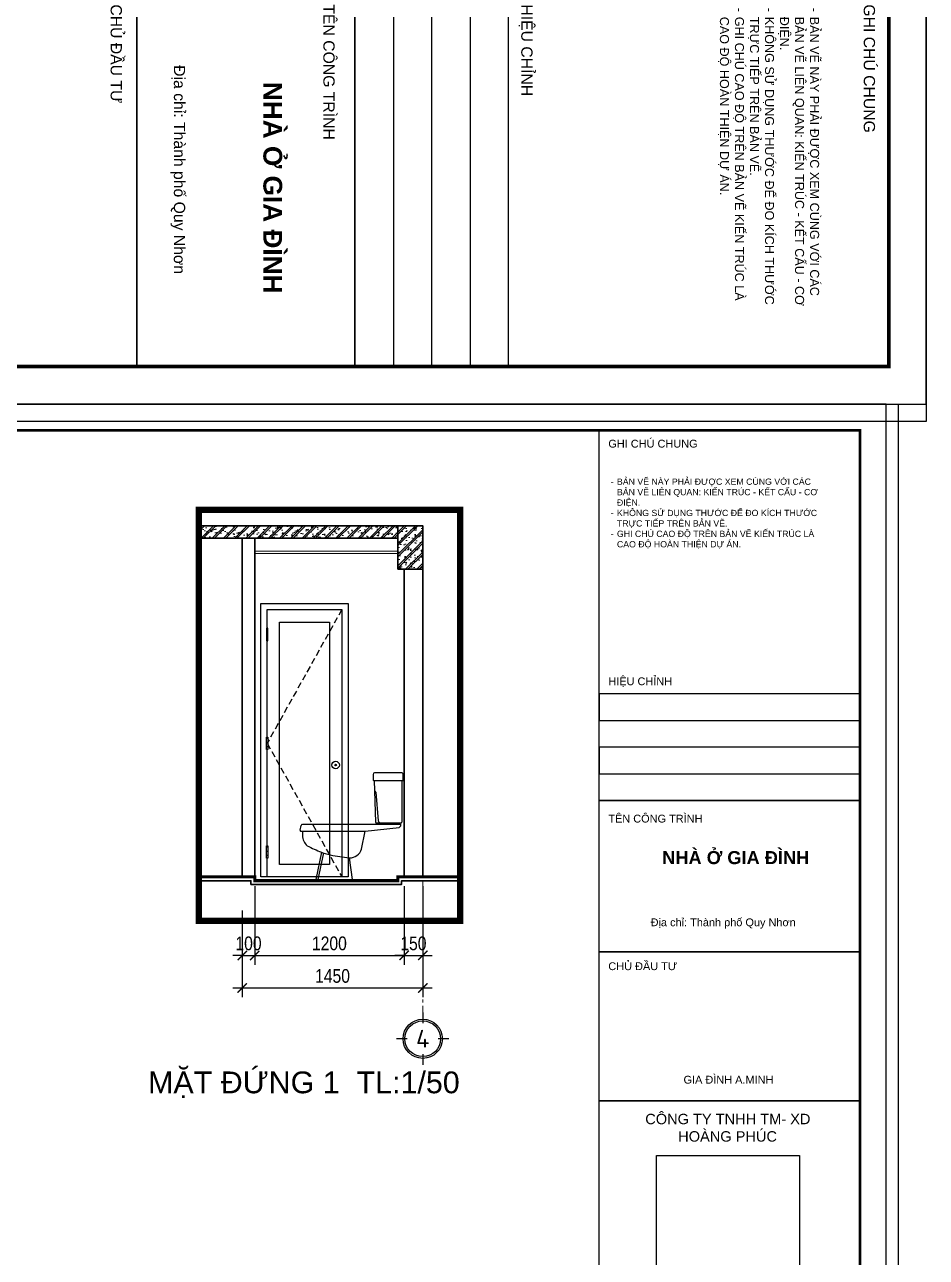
# Model space of a CAD drawing. Header units: inches. Extents: x 236662 to 497023, y -248575 to 81795.
# Drawn here: x 293131 to 300376, y -193177 to -183264 of the extents above; entities that cross this region are included whole.
import ezdxf
from ezdxf.enums import TextEntityAlignment as Align

# ---------------------------------------------------------------- set-up
doc = ezdxf.new("R2010")
doc.units = ezdxf.units.IN
doc.header["$LTSCALE"] = 10
doc.header["$MEASUREMENT"] = 0
for name, pattern in [('ACAD_ISO02W100', [15, 12, -3]), ('CENTER', [2, 1.25, -0.25, 0.25, -0.25]), ('HIDDEN', [0.375, 0.25, -0.125])]:
    doc.linetypes.add(name, pattern=pattern)
for name, color, linetype in [('01. HP_TEXT', 9, 'Continuous'), ('04. HP_CUA', 153, 'Continuous'), ('07. HP_KY HIEU', 43, 'Continuous'), ('07. HP_KY HIEU @ 1', 43, 'Continuous'), ('08. HP_DIM', 118, 'Continuous'), ('10. HP_VAT DUNG 1', 144, 'Continuous'), ('TEXT', 2, 'Continuous')]:
    doc.layers.add(name, color=color, linetype=linetype)
for name, color, linetype, lineweight in [('02. HP_BE TONG', 1, 'Continuous', 35), ('03. HP_TUONG', 2, 'Continuous', 35), ('05. HP_TRUC', 251, 'CENTER', 5), ('06. HP_THAY 1', 134, 'Continuous', 15), ('06. HP_THAY 2', 147, 'Continuous', 13), ('09_HP_HATCH', 8, 'Continuous', 5)]:
    doc.layers.add(name, color=color, linetype=linetype, lineweight=lineweight)
doc.layers.add('Tpl_Bound', color=1, linetype='Continuous', plot=False)
doc.styles.add('ISOCP50', font='isocpeur.ttf')
doc.styles.add('TA1', font='arial.ttf')
doc.styles.add('TEXT (none)', font='arial.ttf')
doc.styles.add('text2', font='VHELVCN.TTF')
doc.dimstyles.new('AL-100 (1-50)', dxfattribs={"dimscale": 0.5, "dimtxt": 220, "dimasz": 150, "dimexe": 150, "dimexo": 150, "dimgap": 80, "dimtad": 1, "dimdec": 0, "dimzin": 9, "dimtxsty": 'text2', "dimblk": 'ARCHTICK', "dimcen": 1, "dimdle": 150, "dimclrd": 256, "dimclre": 256, "dimclrt": 7, "dimadec": 0, "dimazin": 0, "dimtfac": 1, "dimtdec": 0, "dimtix": 1, "dimtmove": 2, "dimatfit": 3, "dimldrblk": 'ARCHTICK', "dimfxl": 1, "dimtolj": 1, "dimtzin": 0, "dimlwd": -1, "dimlwe": -1, "dimarcsym": 0})
picture_1 = doc.add_image_def('image1.jpg', size_in_pixel=(1818, 1935))

# ---------------------------------------------------------------- blocks, each defined once
blk = doc.blocks.new('KHUNG TEN A-3')
at = {"layer": '01. HP_TEXT'}
for points in [[(365, 220.95), (365, 292), (415, 292), (415, 220.95)], [(365, 241.41), (365, 236.3), (415, 236.3), (415, 241.41)], [(365, 231.18), (365, 236.3), (415, 236.3), (415, 231.18)], [(365, 231.18), (365, 226.07), (415, 226.07), (415, 231.18)], [(365, 220.95), (365, 226.07), (415, 226.07), (415, 220.95)], [(365, 191.95), (365, 220.95), (415, 220.95), (415, 191.95)], [(365, 163.34), (365, 191.95), (415, 191.95), (415, 163.34)], [(365, 116.74), (365, 163.34), (415, 163.34), (415, 116.74)]]:
    blk.add_lwpolyline(points, close=True, dxfattribs=at)
at = {"layer": '02. HP_BE TONG', "color": 1, "const_width": 0.5}
blk.add_lwpolyline([(15, 5), (415, 5), (415, 292), (15, 292)], close=True, dxfattribs=at)
at = {"layer": '06. HP_THAY 1'}
blk.add_lwpolyline([(0, 297), (420, 297), (420, 0), (0, 0)], close=True, dxfattribs=at)
at = {"layer": 'Defpoints'}
blk.add_lwpolyline([(0, 0), (420, 0), (420, 297), (0, 297)], close=True, dxfattribs=at)
at = {"layer": '01. HP_TEXT', "color": 7, "style": 'TA1'}
for s, p in [('GHI CHÚ CHUNG', (366.75, 288.67)), ('HIỆU CHỈNH', (366.75, 243.09)), ('TÊN CÔNG TRÌNH', (366.75, 216.75)), ('CHỦ ĐẦU TƯ', (366.75, 188.44))]:
    blk.add_text(s, height=1.5, dxfattribs=at).set_placement(p)
at = {"layer": '01. HP_TEXT', "attachment_point": 1}
for s, width, gutter_width, heights, insert, char_height, style in [('\\pi-1.2,l2.4,t2.4,4.8;-^IBẢN VẼ NÀY PHẢI ĐƯỢC XEM CÙNG VỚI CÁC \\P\\pi0,t4.8;BẢN VẼ LIÊN QUAN: KIẾN TRÚC - KẾT CẤU - CƠ \\PĐIỆN.\\P\\pi-1.2,t2.4,4.8;-^IKHÔNG SỬ DỤNG THƯỚC ĐỂ ĐO KÍCH THƯỚC \\P\\pi0,t4.8;TRỰC TIẾP TRÊN BẢN VẼ.\\P\\pi-1.2,t2.4,4.8;-^IGHI CHÚ CAO ĐỘ TRÊN BẢN VẼ KIẾN TRÚC LÀ \\P\\pi0,t4.8;CAO ĐỘ HOÀN THIỆN DỰ ÁN.', 42.6333, 2.41, [32.36], (366, 282.73), 1.2, 'TEXT (none)'), ('\\pi10.25739;{\\fArial|b1|i0|c0|p34;NHÀ Ở GIA ĐÌNH}', 48.1904, 0.0339, [17.72], (366.81, 211.27), 2.5, 'TA1'), ('\\pi9.5649;CÔNG TY TNHH TM- XD \\P\\pi11.2177;      HOÀNG PHÚC', 53.4572, 0.0255, [0], (364.26, 160.88), 2, 'TA1')]:
    blk.add_mtext_dynamic_manual_height_columns(s, width=width, gutter_width=gutter_width, heights=heights, dxfattribs=dict(at, insert=insert, char_height=char_height, style=style))
at = {"layer": '01. HP_TEXT', "color": 7, "char_height": 1.5, "attachment_point": 1, "style": 'TA1'}
for s, width, insert in [('\\A1;\\pi-0.44848,l3,t7.05152,17.55152;Địa chỉ: Thành phố Quy Nhơn', 34.8513, (372.3, 198.36)), ('\\A1;\\pi-1.5,l3,t6,16.5;GIA ĐÌNH A.MINH', 42.6333, (379.66, 168.17))]:
    blk.add_mtext_dynamic_manual_height_columns(s, width=width, gutter_width=2.41, heights=[62.37], dxfattribs=dict(at, insert=insert))
image = blk.add_image(picture_1, insert=(375.99, 123.73), size_in_units=(27.41, 29.18))
image.dxf.flags = 7
blk = doc.blocks.new('_ArchTick')
at = {"color": 0, "linetype": 'ByBlock', "const_width": 0.15}
blk.add_lwpolyline([(-0.5, -0.5), (0.5, 0.5)], dxfattribs=at)
blk = doc.blocks.new('*D651')
at = {"layer": '08. HP_DIM', "transparency": 16777216}
for p, q in [((294879.4, -190389.3), (294879.4, -190824.2)), ((294979.4, -190389.3), (294979.4, -190824.2)), ((294879.4, -190749.2), (294804.4, -190749.2)), ((294879.4, -190749.2), (294979.4, -190749.2)), ((294979.4, -190749.2), (295054.4, -190749.2))]:
    blk.add_line(p, q, dxfattribs=at)
at = {"layer": 'Defpoints', "color": 0, "transparency": 16777216}
for p in [(294879.4, -190314.3), (294979.4, -190314.3), (294979.4, -190749.2)]:
    blk.add_point(p, dxfattribs=at)
at = {"layer": '08. HP_DIM', "transparency": 16777216, "xscale": 75, "yscale": 75, "zscale": 75}
blk.add_blockref('_ArchTick', (294879.4, -190749.2), dxfattribs=at)
at = {"layer": '08. HP_DIM', "transparency": 16777216, "xscale": 75, "yscale": 75, "zscale": 75, "rotation": 180}
blk.add_blockref('_ArchTick', (294979.4, -190749.2), dxfattribs=at)
at = {"layer": '08. HP_DIM', "color": 7, "transparency": 16777216, "insert": (294929.4, -190653.1), "char_height": 110, "attachment_point": 5, "style": 'text2'}
blk.add_mtext('\\A1;100', dxfattribs=at)
blk = doc.blocks.new('*D652')
at = {"layer": '08. HP_DIM', "transparency": 16777216}
for p, q in [((294979.4, -190193.2), (294979.4, -190824.2)), ((296179.4, -190193.2), (296179.4, -190824.2)), ((294904.4, -190749.2), (296254.4, -190749.2))]:
    blk.add_line(p, q, dxfattribs=at)
at = {"layer": 'Defpoints', "color": 0, "transparency": 16777216}
for p in [(294979.4, -190118.2), (296179.4, -190118.2), (296179.4, -190749.2)]:
    blk.add_point(p, dxfattribs=at)
at = {"layer": '08. HP_DIM', "transparency": 16777216, "xscale": 75, "yscale": 75, "zscale": 75, "rotation": 180}
blk.add_blockref('_ArchTick', (294979.4, -190749.2), dxfattribs=at)
at = {"layer": '08. HP_DIM', "transparency": 16777216, "xscale": 75, "yscale": 75, "zscale": 75}
blk.add_blockref('_ArchTick', (296179.4, -190749.2), dxfattribs=at)
at = {"layer": '08. HP_DIM', "color": 7, "transparency": 16777216, "insert": (295579.4, -190653.1), "char_height": 110, "attachment_point": 5, "style": 'text2'}
blk.add_mtext('\\A1;1200', dxfattribs=at)
blk = doc.blocks.new('*D653')
at = {"layer": '08. HP_DIM', "transparency": 16777216}
for p, q in [((296179.4, -190193.2), (296179.4, -190824.2)), ((296329.4, -190389.3), (296329.4, -190824.2)), ((296179.4, -190749.2), (296104.4, -190749.2)), ((296179.4, -190749.2), (296329.4, -190749.2)), ((296329.4, -190749.2), (296404.4, -190749.2))]:
    blk.add_line(p, q, dxfattribs=at)
at = {"layer": 'Defpoints', "color": 0, "transparency": 16777216}
for p in [(296179.4, -190118.2), (296329.4, -190314.3), (296329.4, -190749.2)]:
    blk.add_point(p, dxfattribs=at)
at = {"layer": '08. HP_DIM', "transparency": 16777216, "xscale": 75, "yscale": 75, "zscale": 75}
blk.add_blockref('_ArchTick', (296179.4, -190749.2), dxfattribs=at)
at = {"layer": '08. HP_DIM', "transparency": 16777216, "xscale": 75, "yscale": 75, "zscale": 75, "rotation": 180}
blk.add_blockref('_ArchTick', (296329.4, -190749.2), dxfattribs=at)
at = {"layer": '08. HP_DIM', "color": 7, "transparency": 16777216, "insert": (296254.4, -190653.1), "char_height": 110, "attachment_point": 5, "style": 'text2'}
blk.add_mtext('\\A1;150', dxfattribs=at)
blk = doc.blocks.new('*D654')
at = {"layer": '08. HP_DIM', "transparency": 16777216}
for p, q in [((296329.4, -190193.2), (296329.4, -191086.1)), ((294879.4, -190389.3), (294879.4, -191086.1)), ((294804.4, -191011.1), (296404.4, -191011.1))]:
    blk.add_line(p, q, dxfattribs=at)
at = {"layer": 'Defpoints', "color": 0, "transparency": 16777216}
for p in [(296329.4, -190118.2), (294879.4, -190314.3), (296329.4, -191011.1)]:
    blk.add_point(p, dxfattribs=at)
at = {"layer": '08. HP_DIM', "transparency": 16777216, "xscale": 75, "yscale": 75, "zscale": 75, "rotation": 180}
blk.add_blockref('_ArchTick', (294879.4, -191011.1), dxfattribs=at)
at = {"layer": '08. HP_DIM', "transparency": 16777216, "xscale": 75, "yscale": 75, "zscale": 75}
blk.add_blockref('_ArchTick', (296329.4, -191011.1), dxfattribs=at)
at = {"layer": '08. HP_DIM', "color": 7, "transparency": 16777216, "insert": (295604.4, -190915), "char_height": 110, "attachment_point": 5, "style": 'text2'}
blk.add_mtext('\\A1;1450', dxfattribs=at)
blk = doc.blocks.new('*U310')
at = {"ltscale": 20}
h = blk.add_hatch(dxfattribs=at)
h.set_pattern_fill('_USER', color=8, scale=34, angle=32.99202, style=0, pattern_type=0)
h.set_pattern_definition([(180, (55, 2000), (2e-12, -34), [])])
h.paths.add_polyline_path([(55, 2000), (45, 2000), (45, 1900), (55, 1900)])
h = blk.add_hatch(dxfattribs=at)
h.set_pattern_fill('_USER', color=8, scale=34, angle=32.99202, style=0, pattern_type=0)
h.set_pattern_definition([(180, (55, 1025), (4e-12, 34), [])])
h.paths.add_polyline_path([(55, 1025), (45, 1025), (45, 1125), (55, 1125)])
h = blk.add_hatch(dxfattribs=at)
h.set_pattern_fill('_USER', color=8, scale=34, angle=32.99202, style=0, pattern_type=0)
h.set_pattern_definition([(180, (55, 150), (4e-12, 34), [])])
h.paths.add_polyline_path([(55, 150), (45, 150), (45, 250), (55, 250)])
for points in [[(50, 0), (0, 0), (0, 2200), (700, 2200), (700, 0), (650, 0)], [(50, 2000), (50, 2150), (650, 2150), (650, 0), (50, 0), (50, 150)], [(50, 1125), (50, 1900)], [(50, 250), (50, 1025)]]:
    blk.add_lwpolyline(points)
at = {"color": 8, "linetype": 'HIDDEN', "ltscale": 20}
blk.add_lwpolyline([(650, 2150), (50, 1075), (650, 0)], dxfattribs=at)
for points in [[(55, 2000), (45, 2000), (45, 1900), (55, 1900)], [(550, 100), (150, 100), (150, 2050), (550, 2050)], [(55, 1025), (45, 1025), (45, 1125), (55, 1125)], [(55, 150), (45, 150), (45, 250), (55, 250)]]:
    blk.add_lwpolyline(points, close=True)
for radius in [30, 7]:
    blk.add_circle((600, 900), radius)
blk = doc.blocks.new('ÂSDASD')
for p, q in [((-244.9, 774.5), (-12.7, 774.5)), ((-240.4, 774.5), (-230.5, 441)), ((-19.5, 774.5), (-19.5, 440.9)), ((-227.5, 680.9), (-209.3, 452.2)), ((-837.1, 375.7), (-828.3, 413.3)), ((-314.1, 366.9), (-39.5, 398.4)), ((-829.5, 367.5), (-314.2, 367.5)), ((-817.3, 367.5), (-817.3, 333.5)), ((-342.9, 224.1), (-314.2, 367.5)), ((-664.5, 198.8), (-711.6, -19.5)), ((-648.1, 192.8), (-694, -19.5)), ((-574.7, 173.1), (-441.2, 153.7)), ((-441.2, 153.7), (-418.3, -19.5)), ((-711.6, -19.5), (-418.3, -19.5))]:
    blk.add_line(p, q)
for points in [[(-249.4, 824.7), (-249.4, 778.6)], [(-19.6, 836.7), (-237.8, 836.7)], [(-8.1, 778.7), (-8.1, 825.4)], [(-223.6, 434.4), (-26.3, 434.4)]]:
    blk.add_lwpolyline(points)
blk.add_lwpolyline([(-818.8, 423.4), (-29.6, 423.2, -0.280981), (-39.5, 398.4)], format="xyb")
for centre, radius, start, end in [((-237.6, 824.9), 11.9, 91.19443, 180.68663), ((-19.9, 824.9), 11.9, 359.31347, 88.80568), ((-243.1, 781), 6.82, 200.58593, 254.291), ((-14.5, 781), 6.82, 285.70911, 339.41418), ((-237, 677.3), 10.1, 20.52251, 94.34044), ((-811.4, 406.9), 18.1, 114.23515, 159.30642), ((-223.2, 441.7), 7.35, 185.72964, 266.34543), ((-188.2, 456.3), 21.5, 190.90293, 272.88319), ((-26.8, 441.7), 7.35, 273.65468, 353.69086), ((-830.4, 374.3), 6.84, 168.08927, 277.17656), ((-703.3, 335.2), 114.1, 180.8762, 227.74285), ((-294.3, 1175.4), 1044.4, 242.2888, 249.20228), ((-294.3, 1175.4), 1044.4, 249.23389, 249.84603), ((-440.4, 256.4), 102.7, 269.55146, 341.63673), ((-483.4, 659.8), 495.2, 249.82718, 259.37986)]:
    blk.add_arc(centre, radius, start, end)
blk = doc.blocks.new('grid test1')
at = {"ltscale": 20}
for p, q in [((0, 440), (0, 260)), ((-260, 0), (-440, 0)), ((440, 0), (260, 0)), ((0, -260), (0, -440))]:
    blk.add_line(p, q, dxfattribs=at)
at = {"color": 251, "ltscale": 20, "true_color": 0x636466}
for radius in [330, 300]:
    blk.add_circle((0, 0), radius, dxfattribs=at)
at = {"layer": '01. HP_TEXT', "color": 2, "ltscale": 20, "true_color": 0xf1eb1f, "style": 'ISOCP50'}
blk.add_attdef('GRID', text='', height=300, dxfattribs=at).set_placement((-37, 0), align=Align.MIDDLE_CENTER)

msp = doc.modelspace()

# ---------------------------------------------------------------- hatches: boundary and pattern name
at = {"layer": '09_HP_HATCH'}
h = msp.add_hatch(dxfattribs=at)
h.set_pattern_fill('CHAU-01', color=256, scale=15, pattern_type=2)
h.set_pattern_definition([(50, (-13085.14, 2976.76), (107.589027, -9.41282), [11.25, -123.75]), (355, (-13085.14, 2976.76), (-20.8127, 112.82882), [9, -99]), (100.4514, (-13076.17, 2975.98), (86.776407, 103.41593), [9.56103, -105.171317]), (46.1842, (-13085.14, 3006.76), (160.086157, -24.82785), [16.875, -185.625]), (96.6356, (-13071.8, 3004.69), (140.199406, 146.11768), [14.34154, -157.75695]), (351.1842, (-13085.14, 3006.76), (140.19929, 146.11779), [13.5, -148.5]), (21, (-13070.14, 2999.26), (89.536058, -60.392834), [11.25, -123.75]), (326, (-13070.14, 2999.26), (36.4973, 108.772507), [9, -99]), (71.4514, (-13062.68, 2994.23), (126.033394, 48.379575), [9.56103, -105.171317]), (37.5, (-13085.137, 2976.76), (1.8239783, 49.934078), [0, -97.8, 0, -100.5, 0, -99.375]), (7.5, (-13085.137, 2976.76), (39.460431, 59.161757), [0, -57.3, 0, -95.55, 0, -37.875]), (327.5, (-13118.587, 2976.76), (80.0733654, -3.3832308), [0, -37.5, 0, -117, 0, -155.25]), (317.5, (-13133.59, 2976.76), (87.477925, 15.015747), [0, -48.75, 0, -77.7, 0, -110.25]), (45, (-13085.14, 2976.76), (-45.078057, 45.078057), []), (45, (-13085.14, 2995.135), (-45.078057, 45.078057), [])])
h.paths.add_polyline_path([(294529.4, -187294.2), (296129.4, -187294.2), (296129.4, -187394.2), (294529.4, -187394.2)])
h.paths.add_polyline_path([(296129.4, -187644.2), (296329.4, -187644.2), (296329.4, -187294.2), (296129.4, -187294.2)])

# ---------------------------------------------------------------- linework, layer by layer
at = {"layer": '02. HP_BE TONG'}
for points in [[(294529.4, -187294.2), (296129.4, -187294.2), (296129.4, -187394.2), (294529.4, -187394.2)], [(296129.4, -187644.2), (296329.4, -187644.2), (296329.4, -187294.2), (296129.4, -187294.2)]]:
    msp.add_lwpolyline(points, close=True, dxfattribs=at)
at = {"layer": '02. HP_BE TONG', "const_width": 25}
msp.add_lwpolyline([(294529.4, -190118.2), (294979.4, -190118.2), (294979.4, -190148.2), (296129.4, -190148.2), (296129.4, -190118.2), (296630.8, -190118.2)], dxfattribs=at)
at = {"layer": '02. HP_BE TONG'}
msp.add_lwpolyline([(294529.4, -190148.2), (294949.4, -190148.2), (294949.4, -190178.2), (296159.4, -190178.2), (296159.4, -190148.2), (296630.8, -190148.2)], dxfattribs=at)
at = {"layer": '03. HP_TUONG'}
for points in [[(294879.4, -187394.2), (294979.4, -187394.2), (294979.4, -190118.2), (294879.4, -190118.2)], [(296179.4, -187644.2), (296329.4, -187644.2), (296329.4, -190118.2), (296179.4, -190118.2)]]:
    msp.add_lwpolyline(points, close=True, dxfattribs=at)
at = {"layer": '05. HP_TRUC', "ltscale": 10}
msp.add_line((296329.4, -187554.2), (296329.4, -191209.4), dxfattribs=at)
at = {"layer": '06. HP_THAY 2'}
msp.add_lwpolyline([(294979.4, -187518.2), (296129.4, -187518.2), (296129.4, -187498.2), (294979.4, -187498.2)], close=True, dxfattribs=at)
at = {"layer": '07. HP_KY HIEU', "linetype": 'ACAD_ISO02W100', "ltscale": 5, "const_width": 50}
msp.add_lwpolyline([(294529.4, -187165.7), (296630.8, -187165.7), (296630.8, -190470.9), (294529.4, -190470.9)], close=True, dxfattribs=at)
at = {"layer": 'Tpl_Bound', "color": 1}
for points in [[(282444.6, -186454.4), (282444.6, -160959.6), (300375.7, -160959.6), (300375.7, -186454.4)], [(282444.5, -198768), (282444.5, -186316.1), (300149.2, -186316.1), (300149.2, -198768)]]:
    msp.add_lwpolyline(points, close=True, dxfattribs=at)

# ---------------------------------------------------------------- block references
at = {"color": 1, "extrusion": (-2.60012e-09, -0.006863, 0.999976), "xscale": 60.37411910564994, "yscale": 60.37411910564994, "zscale": 60.37411910564994, "rotation": 269.9999565870517}
msp.add_blockref('KHUNG TEN A-3', (282444.6, -160956.9, 949.9), dxfattribs=at)
at = {"color": 1, "xscale": 41.92548438755171, "yscale": 41.92548438755171, "zscale": 41.92548438755171}
msp.add_blockref('KHUNG TEN A-3', (282444.5, -198768, -318.6), dxfattribs=at)
at = {"layer": '04. HP_CUA'}
msp.add_blockref('*U310', (295029.4, -190118.2), dxfattribs=at)
at = {"layer": '07. HP_KY HIEU @ 1', "ltscale": 20}
ref = msp.add_blockref('grid test1', (296329.4, -191419.6), dxfattribs=dict(at, xscale=0.477750000078231, yscale=0.477750000078231, zscale=0.477750000078231))
ref.add_attrib('GRID', '4', dxfattribs={"layer": 'TEXT', "ltscale": 20, "height": 143.3, "style": 'ISOCP50'}).set_placement((296329.4, -191419.6), align=Align.MIDDLE_CENTER)
at = {"layer": '10. HP_VAT DUNG 1'}
msp.add_blockref('ÂSDASD', (296180.7, -190118.2), dxfattribs=at)

# ---------------------------------------------------------------- texts
at = {"layer": '01. HP_TEXT', "style": 'TEXT (none)'}
msp.add_text('MẶT ĐỨNG 1  TL:1/50', height=175, dxfattribs=at).set_placement((294122.2, -191857.8, -234.4))

# ---------------------------------------------------------------- dimensions: what is measured, and where the dimension line sits
at = {"layer": '08. HP_DIM'}
for base, p1, p2, picture, middle in [((296329.4, -191011.1), (294879.4, -190314.3), (296329.4, -190118.2), '*D654', (295604.4, -190915)), ((296179.4, -190749.2), (294979.4, -190118.2), (296179.4, -190118.2), '*D652', (295579.4, -190653.1)), ((296329.4, -190749.2), (296179.4, -190118.2), (296329.4, -190314.3), '*D653', (296254.4, -190653.1)), ((294979.4, -190749.2), (294879.4, -190314.3), (294979.4, -190314.3), '*D651', (294929.4, -190653.1))]:
    dim = msp.add_linear_dim(base=base, p1=p1, p2=p2, dimstyle='AL-100 (1-50)', dxfattribs=at)
    dim.commit()
    dim.dimension.update_dxf_attribs({"geometry": picture, "text_midpoint": middle})

doc.saveas('drawing.dxf')
